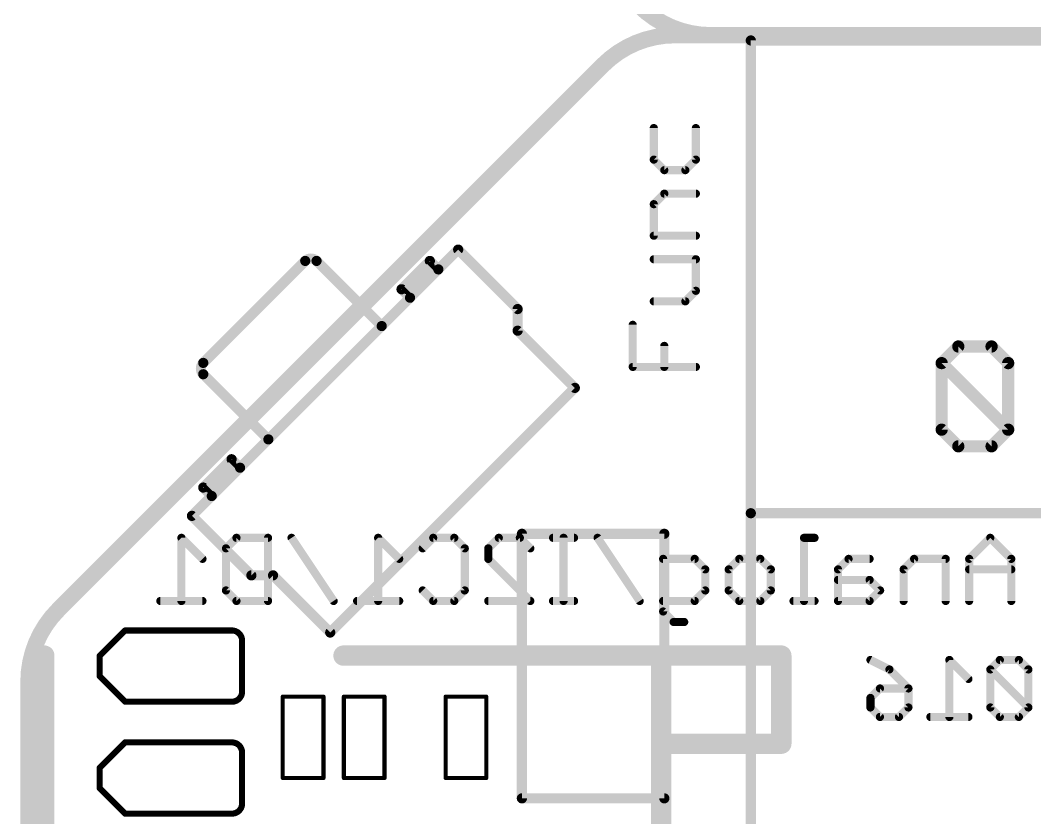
# Model space of a CAD drawing. Extents: x -0.5 to 59.7, y -5.4 to 61.3.
# Drawn here: x -0.1 to 12.56, y 18.3 to 28.25 of the extents above; entities that cross this region are included whole.
import ezdxf

# ---------------------------------------------------------------- set-up
doc = ezdxf.new("R2010")
doc.units = 0
for name, color, linetype in [('20', 213, 'CONTINUOUS'), ('21', 253, 'CONTINUOUS'), ('22', 140, 'CONTINUOUS')]:
    doc.layers.add(name, color=color, linetype=linetype)

msp = doc.modelspace()

# ---------------------------------------------------------------- linework, layer by layer
at = {"layer": '20'}
for points, const_width in [([(7.621, 28.439, 0.1989), (8.519, 28.067)], 0.2032), ([(8.0705, 28.067, 0.1989), (7.1725, 27.695)], 0.2032), ([(8.0705, 28.1178, 1), (8.0705, 28.0162)], 0.1016), ([(8.0705, 28.0162, 1), (8.0705, 28.1178)], 0.1016), ([(8.519, 28.1178, 1), (8.519, 28.0162)], 0.1016), ([(8.519, 28.0162, 1), (8.519, 28.1178)], 0.1016), ([(8.519, 28.0162, 1), (8.519, 28.1178)], 0.1016), ([(7.1366, 27.7309, 1), (7.2084, 27.6591)], 0.1016), ([(7.2084, 27.6591, 1), (7.1366, 27.7309)], 0.1016), ([(0.372, 20.8945, 0.1989), (0, 19.9965)], 0.2032), ([(0.3361, 20.9304, 1), (0.4079, 20.8586)], 0.1016), ([(0.4079, 20.8586, 1), (0.3361, 20.9304)], 0.1016), ([(0.0508, 19.9965, 1), (-0.0508, 19.9965)], 0.1016), ([(-0.0508, 19.9965, 1), (0.0508, 19.9965)], 0.1016)]:
    msp.add_lwpolyline(points, format="xyb", dxfattribs=dict(at, const_width=const_width))
at = {"layer": '20', "const_width": 0.2032}
for points in [[(8.519, 28.067), (8.0705, 28.067)], [(8.519, 28.067), (26.797, 28.067)], [(7.1725, 27.695), (0.372, 20.8945)], [(0, 19.9965), (0, 6.2184)]]:
    msp.add_lwpolyline(points, dxfattribs=at)
at = {"layer": '21'}
for points, const_width in [([(9.017, 28.0328, 1), (9.017, 27.9693)], 0.0635), ([(9.0488, 28.001, 1), (8.9853, 28.001)], 0.0635), ([(7.8312, 26.9079, 1), (7.7804, 26.9079)], 0.0508), ([(8.3566, 26.9079, 1), (8.3058, 26.9079)], 0.0508), ([(7.7804, 26.5139, 1), (7.8312, 26.5139)], 0.0508), ([(7.8238, 26.5318, 1), (7.7879, 26.4959)], 0.0508), ([(8.3058, 26.5139, 1), (8.3566, 26.5139)], 0.0508), ([(8.3492, 26.4959, 1), (8.3132, 26.5318)], 0.0508), ([(7.9372, 26.4079, 1), (7.9372, 26.3571)], 0.0508), ([(7.9192, 26.3646, 1), (7.9551, 26.4005)], 0.0508), ([(8.1819, 26.4005, 1), (8.2178, 26.3646)], 0.0508), ([(8.1999, 26.3571, 1), (8.1999, 26.4079)], 0.0508), ([(7.9372, 26.1147, 1), (7.9372, 26.0639)], 0.0508), ([(7.9551, 26.0714, 1), (7.9192, 26.1073)], 0.0508), ([(8.3312, 26.0639, 1), (8.3312, 26.1147)], 0.0508), ([(7.8312, 25.958, 1), (7.7804, 25.958)], 0.0508), ([(7.7879, 25.976, 1), (7.8238, 25.94)], 0.0508), ([(7.8058, 25.5894, 1), (7.8058, 25.5386)], 0.0508), ([(7.7804, 25.564, 1), (7.8312, 25.564)], 0.0508), ([(8.3312, 25.5386, 1), (8.3312, 25.5894)], 0.0508), ([(5.3867, 25.4136, 1), (5.3418, 25.3687)], 0.0635), ([(5.3867, 25.3687, 1), (5.3418, 25.4136)], 0.0635), ([(3.5965, 25.2497, 0.4142), (3.455, 25.2497)], 0.127), ([(3.4326, 25.2722, 1), (3.4775, 25.2273)], 0.0635), ([(3.4775, 25.2273, 1), (3.4326, 25.2722)], 0.0635), ([(3.6189, 25.2722, 1), (3.574, 25.2273)], 0.0635), ([(3.574, 25.2273, 1), (3.6189, 25.2722)], 0.0635), ([(5.0331, 25.2722, 1), (4.9882, 25.2273)], 0.0635), ([(5.0331, 25.2273, 1), (4.9882, 25.2722)], 0.0635), ([(5.0331, 25.1566, 1), (4.9882, 25.2015)], 0.0635), ([(5.1392, 25.1212, 1), (5.0943, 25.1661)], 0.0635), ([(7.8058, 25.2962, 1), (7.8058, 25.2454)], 0.0508), ([(8.3566, 25.2708, 1), (8.3058, 25.2708)], 0.0508), ([(8.3312, 25.2454, 1), (8.3312, 25.2962)], 0.0508), ([(5.0943, 25.1661, 1), (5.1392, 25.1212)], 0.0635), ([(5.0943, 25.1212, 1), (5.1392, 25.1661)], 0.0635), ([(4.6796, 24.9186, 1), (4.6347, 24.8737)], 0.0635), ([(4.6347, 24.9186, 1), (4.6796, 24.8737)], 0.0635), ([(4.7054, 24.9186, 1), (4.7503, 24.8737)], 0.0635), ([(4.7407, 24.8126, 1), (4.7856, 24.7677)], 0.0635), ([(4.7856, 24.7677, 1), (4.7407, 24.8126)], 0.0635), ([(4.7407, 24.7677, 1), (4.7856, 24.8126)], 0.0635), ([(8.3058, 24.8767, 1), (8.3566, 24.8767)], 0.0508), ([(8.3492, 24.8588, 1), (8.3132, 24.8947)], 0.0508), ([(6.1384, 24.6487, 1), (6.075, 24.6487)], 0.0635), ([(6.0842, 24.6262, 1), (6.1292, 24.6712)], 0.0635), ([(7.8058, 24.7708, 1), (7.8058, 24.72)], 0.0508), ([(8.1819, 24.7633, 1), (8.2178, 24.7274)], 0.0508), ([(8.1999, 24.72, 1), (8.1999, 24.7708)], 0.0508), ([(4.3872, 24.459, 1), (4.4321, 24.4141)], 0.0635), ([(4.4321, 24.4141, 1), (4.3872, 24.459)], 0.0635), ([(4.3872, 24.4141, 1), (4.4321, 24.459)], 0.0635), ([(6.1292, 24.401, 1), (6.0842, 24.3561)], 0.0635), ([(7.5685, 24.4522, 1), (7.5177, 24.4522)], 0.0508), ([(6.075, 24.3786, 1), (6.1384, 24.3786)], 0.0635), ([(7.9626, 24.1895, 1), (7.9118, 24.1895)], 0.0508), ([(2.1823, 23.9769, 0.4142), (2.1823, 23.8355)], 0.127), ([(2.1598, 23.9994, 1), (2.2047, 23.9545)], 0.0635), ([(2.2047, 23.9545, 1), (2.1598, 23.9994)], 0.0635), ([(7.5431, 23.9522, 1), (7.5431, 23.9014)], 0.0508), ([(7.5177, 23.9268, 1), (7.5685, 23.9268)], 0.0508), ([(7.9118, 23.9268, 1), (7.9626, 23.9268)], 0.0508), ([(8.3312, 23.9014, 1), (8.3312, 23.9522)], 0.0508), ([(2.2047, 23.858, 1), (2.1598, 23.8131)], 0.0635), ([(2.1598, 23.8131, 1), (2.2047, 23.858)], 0.0635), ([(6.8426, 23.6427, 1), (6.7977, 23.6876)], 0.0635), ([(6.7977, 23.6427, 1), (6.8426, 23.6876)], 0.0635), ([(2.973, 23.0448, 1), (3.0179, 22.9999)], 0.0635), ([(3.0179, 22.9999, 1), (2.973, 23.0448)], 0.0635), ([(2.973, 22.9999, 1), (3.0179, 23.0448)], 0.0635), ([(2.5583, 22.7973, 1), (2.5134, 22.7524)], 0.0635), ([(2.5583, 22.7524, 1), (2.5134, 22.7973)], 0.0635), ([(2.5583, 22.6817, 1), (2.5134, 22.7266)], 0.0635), ([(2.6194, 22.6913, 1), (2.6643, 22.6463)], 0.0635), ([(2.6194, 22.6463, 1), (2.6643, 22.6913)], 0.0635), ([(2.6643, 22.6463, 1), (2.6194, 22.6913)], 0.0635), ([(2.2047, 22.4438, 1), (2.1598, 22.3989)], 0.0635), ([(2.1598, 22.4438, 1), (2.2047, 22.3989)], 0.0635), ([(2.2305, 22.4438, 1), (2.2754, 22.3989)], 0.0635), ([(2.2659, 22.3377, 1), (2.3108, 22.2928)], 0.0635), ([(2.2659, 22.2928, 1), (2.3108, 22.3377)], 0.0635), ([(2.3108, 22.2928, 1), (2.2659, 22.3377)], 0.0635), ([(9.017, 22.1328, 1), (9.017, 22.0693)], 0.0635), ([(9.0488, 22.101, 1), (8.9853, 22.101)], 0.0635), ([(2.0633, 22.0902, 1), (2.0184, 22.0453)], 0.0635), ([(2.0184, 22.0902, 1), (2.0633, 22.0453)], 0.0635), ([(8.9853, 22.101, 1), (9.0488, 22.101)], 0.0635), ([(6.1595, 21.8758, 1), (6.1595, 21.8123)], 0.0635), ([(6.1913, 21.844, 1), (6.1278, 21.844)], 0.0635), ([(7.9692, 21.844, 1), (7.9058, 21.844)], 0.0635), ([(7.9375, 21.8123, 1), (7.9375, 21.8758)], 0.0635), ([(2.7833, 21.357, 1), (2.7833, 21.2935)], 0.0635), ([(2.7608, 21.3028, 1), (2.8057, 21.3477)], 0.0635), ([(3.0759, 21.3477, 1), (3.031, 21.3028)], 0.0635), ([(3.0534, 21.2935, 1), (3.0534, 21.357)], 0.0635), ([(1.2065, 20.6565, 1), (1.2065, 20.6184)], 0.0381), ([(1.22, 20.624, 1), (1.193, 20.651)], 0.0381), ([(2.667, 20.5105, 0.4142), (2.54, 20.6375)], 0.0762), ([(2.54, 20.6565, 1), (2.54, 20.6184)], 0.0381), ([(2.54, 20.6184, 1), (2.54, 20.6565)], 0.0381), ([(3.7444, 20.6343, 1), (3.7893, 20.5894)], 0.0635), ([(3.7444, 20.5894, 1), (3.7893, 20.6343)], 0.0635), ([(2.6861, 20.5105, 1), (2.648, 20.5105)], 0.0381), ([(2.648, 20.5105, 1), (2.6861, 20.5105)], 0.0381), ([(0.9081, 20.32, 1), (0.87, 20.32)], 0.0381), ([(0.8755, 20.3335, 1), (0.9025, 20.3065)], 0.0381), ([(0.9025, 20.0795, 1), (0.8755, 20.0525)], 0.0381), ([(0.87, 20.066, 1), (0.9081, 20.066)], 0.0381), ([(2.54, 19.7485, 0.4142), (2.667, 19.8755)], 0.0762), ([(2.6861, 19.8755, 1), (2.648, 19.8755)], 0.0381), ([(2.648, 19.8755, 1), (2.6861, 19.8755)], 0.0381), ([(1.2065, 19.7675, 1), (1.2065, 19.7294)], 0.0381), ([(1.193, 19.735, 1), (1.22, 19.762)], 0.0381), ([(2.54, 19.7675, 1), (2.54, 19.7294)], 0.0381), ([(2.54, 19.7294, 1), (2.54, 19.7675)], 0.0381), ([(3.1877, 19.812, 1), (3.1623, 19.812)], 0.0254), ([(3.175, 19.8247, 1), (3.175, 19.7993)], 0.0254), ([(3.6957, 19.812, 1), (3.6703, 19.812)], 0.0254), ([(3.683, 19.7993, 1), (3.683, 19.8247)], 0.0254), ([(3.9497, 19.812, 1), (3.9243, 19.812)], 0.0254), ([(3.937, 19.8247, 1), (3.937, 19.7993)], 0.0254), ([(4.4577, 19.812, 1), (4.4323, 19.812)], 0.0254), ([(4.445, 19.7993, 1), (4.445, 19.8247)], 0.0254), ([(5.2197, 19.812, 1), (5.1943, 19.812)], 0.0254), ([(5.207, 19.8247, 1), (5.207, 19.7993)], 0.0254), ([(5.7277, 19.812, 1), (5.7023, 19.812)], 0.0254), ([(5.715, 19.7993, 1), (5.715, 19.8247)], 0.0254), ([(1.2065, 19.2596, 1), (1.2065, 19.2215)], 0.0381), ([(1.22, 19.227, 1), (1.193, 19.254)], 0.0381), ([(2.667, 19.1135, 0.4142), (2.54, 19.2405)], 0.0762), ([(2.54, 19.2596, 1), (2.54, 19.2215)], 0.0381), ([(2.54, 19.2215, 1), (2.54, 19.2596)], 0.0381), ([(2.6861, 19.1135, 1), (2.648, 19.1135)], 0.0381), ([(2.648, 19.1135, 1), (2.6861, 19.1135)], 0.0381), ([(0.9081, 18.923, 1), (0.87, 18.923)], 0.0381), ([(0.8755, 18.9365, 1), (0.9025, 18.9095)], 0.0381), ([(3.175, 18.8087, 1), (3.175, 18.7833)], 0.0254), ([(3.1623, 18.796, 1), (3.1877, 18.796)], 0.0254), ([(3.6703, 18.796, 1), (3.6957, 18.796)], 0.0254), ([(3.683, 18.7833, 1), (3.683, 18.8087)], 0.0254), ([(3.937, 18.8087, 1), (3.937, 18.7833)], 0.0254), ([(3.9243, 18.796, 1), (3.9497, 18.796)], 0.0254), ([(4.4323, 18.796, 1), (4.4577, 18.796)], 0.0254), ([(4.445, 18.7833, 1), (4.445, 18.8087)], 0.0254), ([(5.207, 18.8087, 1), (5.207, 18.7833)], 0.0254), ([(5.1943, 18.796, 1), (5.2197, 18.796)], 0.0254), ([(5.7023, 18.796, 1), (5.7277, 18.796)], 0.0254), ([(5.715, 18.7833, 1), (5.715, 18.8087)], 0.0254), ([(0.9025, 18.6825, 1), (0.8755, 18.6555)], 0.0381), ([(0.87, 18.669, 1), (0.9081, 18.669)], 0.0381), ([(2.54, 18.3515, 0.4142), (2.667, 18.4785)], 0.0762), ([(2.6861, 18.4785, 1), (2.648, 18.4785)], 0.0381), ([(2.648, 18.4785, 1), (2.6861, 18.4785)], 0.0381), ([(6.1595, 18.5738, 1), (6.1595, 18.5103)], 0.0635), ([(6.1278, 18.542, 1), (6.1913, 18.542)], 0.0635), ([(7.9058, 18.542, 1), (7.9692, 18.542)], 0.0635), ([(7.9375, 18.5103, 1), (7.9375, 18.5738)], 0.0635), ([(1.2065, 18.3706, 1), (1.2065, 18.3325)], 0.0381), ([(1.193, 18.338, 1), (1.22, 18.365)], 0.0381), ([(2.54, 18.3706, 1), (2.54, 18.3325)], 0.0381), ([(2.54, 18.3325, 1), (2.54, 18.3706)], 0.0381)]:
    msp.add_lwpolyline(points, format="xyb", dxfattribs=dict(at, const_width=const_width))
for points, const_width in [([(27.017, 28.001), (9.017, 28.001)], 0.127), ([(9.017, 28.001), (9.017, 22.101)], 0.127), ([(7.8058, 26.9079), (7.8058, 26.5139)], 0.1016), ([(8.3312, 26.5139), (8.3312, 26.9079)], 0.1016), ([(7.8058, 26.5139), (7.9372, 26.3825)], 0.1016), ([(8.1999, 26.3825), (8.3312, 26.5139)], 0.1016), ([(7.9372, 26.3825), (8.1999, 26.3825)], 0.1016), ([(7.8058, 25.958), (7.9372, 26.0893)], 0.1016), ([(7.9372, 26.0893), (8.3312, 26.0893)], 0.1016), ([(7.8058, 25.564), (7.8058, 25.958)], 0.1016), ([(8.3312, 25.564), (7.8058, 25.564)], 0.1016), ([(5.1168, 25.1437), (5.3642, 25.3912)], 0.127), ([(5.3642, 25.3912), (6.1067, 24.6487)], 0.127), ([(2.1823, 23.9769), (3.455, 25.2497)], 0.127), ([(3.5965, 25.2497), (4.4096, 24.4366)], 0.127), ([(4.6571, 24.8962), (5.0107, 25.2497)], 0.127), ([(4.7278, 24.8962), (5.0107, 25.179)], 0.127), ([(4.7632, 24.7901), (5.1168, 25.1437)], 0.127), ([(5.0107, 25.2497), (5.1168, 25.1437)], 0.127), ([(8.3312, 25.2708), (7.8058, 25.2708)], 0.1016), ([(8.3312, 24.8767), (8.3312, 25.2708)], 0.1016), ([(4.7632, 24.7901), (4.6571, 24.8962)], 0.127), ([(4.4096, 24.4366), (4.7632, 24.7901)], 0.127), ([(8.1999, 24.7454), (8.3312, 24.8767)], 0.1016), ([(6.1067, 24.6487), (6.1067, 24.3786)], 0.127), ([(7.8058, 24.7454), (8.1999, 24.7454)], 0.1016), ([(2.9954, 23.0224), (4.4096, 24.4366)], 0.127), ([(6.1067, 24.3786), (6.8202, 23.6651)], 0.127), ([(7.5431, 23.9268), (7.5431, 24.4522)], 0.1016), ([(7.9372, 23.9268), (7.9372, 24.1895)], 0.1016), ([(8.3312, 23.9268), (7.5431, 23.9268)], 0.1016), ([(2.9954, 23.0224), (2.1823, 23.8355)], 0.127), ([(6.8202, 23.6651), (3.7669, 20.6118)], 0.127), ([(2.9954, 23.0224), (2.6419, 22.6688)], 0.127), ([(2.5358, 22.7749), (2.1823, 22.4213)], 0.127), ([(2.6419, 22.6688), (2.5358, 22.7749)], 0.127), ([(2.5358, 22.7042), (2.253, 22.4213)], 0.127), ([(2.6419, 22.6688), (2.2883, 22.3152)], 0.127), ([(2.1823, 22.4213), (2.2883, 22.3152)], 0.127), ([(2.2883, 22.3152), (2.0408, 22.0678)], 0.127), ([(9.017, 22.101), (9.017, 8.001)], 0.127), ([(9.017, 22.101), (27.017, 22.101)], 0.127), ([(2.7833, 21.3253), (2.0408, 22.0678)], 0.127), ([(6.1595, 21.844), (7.9375, 21.844)], 0.127), ([(6.1595, 18.542), (6.1595, 21.844)], 0.127), ([(7.9375, 21.844), (7.9375, 18.542)], 0.127), ([(3.0534, 21.3253), (2.7833, 21.3253)], 0.127), ([(3.7669, 20.6118), (3.0534, 21.3253)], 0.127), ([(0.889, 20.32), (1.2065, 20.6375)], 0.0762), ([(1.2065, 20.6375), (2.54, 20.6375)], 0.0762), ([(2.667, 20.5105), (2.667, 19.8755)], 0.0762), ([(0.889, 20.066), (0.889, 20.32)], 0.0762), ([(1.2065, 19.7485), (0.889, 20.066)], 0.0762), ([(2.54, 19.7485), (1.2065, 19.7485)], 0.0762), ([(3.175, 18.796), (3.175, 19.812)], 0.0508), ([(3.175, 19.812), (3.683, 19.812)], 0.0508), ([(3.683, 19.812), (3.683, 18.796)], 0.0508), ([(3.937, 18.796), (3.937, 19.812)], 0.0508), ([(3.937, 19.812), (4.445, 19.812)], 0.0508), ([(4.445, 19.812), (4.445, 18.796)], 0.0508), ([(5.207, 18.796), (5.207, 19.812)], 0.0508), ([(5.207, 19.812), (5.715, 19.812)], 0.0508), ([(5.715, 19.812), (5.715, 18.796)], 0.0508), ([(0.889, 18.923), (1.2065, 19.2405)], 0.0762), ([(1.2065, 19.2405), (2.54, 19.2405)], 0.0762), ([(2.667, 19.1135), (2.667, 18.4785)], 0.0762), ([(0.889, 18.669), (0.889, 18.923)], 0.0762), ([(3.683, 18.796), (3.175, 18.796)], 0.0508), ([(4.445, 18.796), (3.937, 18.796)], 0.0508), ([(5.715, 18.796), (5.207, 18.796)], 0.0508), ([(1.2065, 18.3515), (0.889, 18.669)], 0.0762), ([(7.9375, 18.542), (6.1595, 18.542)], 0.127), ([(2.54, 18.3515), (1.2065, 18.3515)], 0.0762)]:
    msp.add_lwpolyline(points, dxfattribs=dict(at, const_width=const_width))
at = {"layer": '22'}
for points, const_width in [([(11.6069, 24.1819), (11.3993, 23.9743)], 0.1524), ([(12.0221, 24.1819), (11.6069, 24.1819)], 0.1524), ([(12.2297, 23.9743), (12.0221, 24.1819)], 0.1524), ([(11.3993, 23.9743), (11.3993, 23.1438)], 0.1524), ([(12.2297, 23.1438), (11.3993, 23.9743)], 0.1524), ([(12.2297, 23.1438), (12.2297, 23.9743)], 0.1524), ([(11.3993, 23.1438), (11.6069, 22.9362)], 0.1524), ([(12.0221, 22.9362), (12.2297, 23.1438)], 0.1524), ([(11.6069, 22.9362), (12.0221, 22.9362)], 0.1524), ([(2.1724, 21.5312), (1.9097, 21.7939)], 0.1016), ([(1.9097, 21.7939), (1.9097, 21.0058)], 0.1016), ([(2.4656, 21.6625), (2.5969, 21.7939)], 0.1016), ([(2.5969, 21.7939), (2.991, 21.7939)], 0.1016), ([(2.991, 21.7939), (2.991, 21.0058)], 0.1016), ([(3.8096, 21.0058), (3.2842, 21.7939)], 0.1016), ([(4.6281, 21.5312), (4.3654, 21.7939)], 0.1016), ([(4.3654, 21.7939), (4.3654, 21.0058)], 0.1016), ([(4.9213, 21.6625), (5.0527, 21.7939)], 0.1016), ([(5.0527, 21.7939), (5.3154, 21.7939)], 0.1016), ([(5.3154, 21.7939), (5.4467, 21.6625)], 0.1016), ([(5.7399, 21.6625), (5.8713, 21.7939)], 0.1016), ([(5.8713, 21.7939), (6.134, 21.7939)], 0.1016), ([(6.134, 21.7939), (6.2653, 21.6625)], 0.1016), ([(6.811, 21.7939), (6.5483, 21.7939)], 0.1016), ([(6.6797, 21.0058), (6.6797, 21.7939)], 0.1016), ([(7.6296, 21.0058), (7.1042, 21.7939)], 0.1016), ([(9.8125, 21.7939), (9.6811, 21.7939)], 0.1016), ([(9.6811, 21.7939), (9.6811, 21.0058)], 0.1016), ([(12.0055, 21.7939), (11.7428, 21.5312)], 0.1016), ([(12.2682, 21.5312), (12.0055, 21.7939)], 0.1016), ([(2.4656, 21.1371), (2.4656, 21.6625)], 0.1016), ([(5.4467, 21.6625), (5.4467, 21.1371)], 0.1016), ([(5.7399, 21.5312), (5.7399, 21.6625)], 0.1016), ([(6.2653, 21.0058), (5.7399, 21.5312)], 0.1016), ([(7.9228, 20.8745), (7.9228, 21.5312)], 0.1016), ([(7.9228, 21.5312), (8.3168, 21.5312)], 0.1016), ([(8.3168, 21.5312), (8.4482, 21.3998)], 0.1016), ([(8.7414, 21.3998), (8.8727, 21.5312)], 0.1016), ([(8.8727, 21.5312), (9.1354, 21.5312)], 0.1016), ([(9.1354, 21.5312), (9.2667, 21.3998)], 0.1016), ([(10.237, 21.5312), (10.1057, 21.3998)], 0.1016), ([(10.4997, 21.5312), (10.237, 21.5312)], 0.1016), ([(11.0556, 21.5312), (10.9242, 21.3998)], 0.1016), ([(11.4496, 21.5312), (11.0556, 21.5312)], 0.1016), ([(11.4496, 21.0058), (11.4496, 21.5312)], 0.1016), ([(11.7428, 21.5312), (11.7428, 21.0058)], 0.1016), ([(12.2682, 21.0058), (12.2682, 21.5312)], 0.1016), ([(8.4482, 21.3998), (8.4482, 21.1371)], 0.1016), ([(8.7414, 21.1371), (8.7414, 21.3998)], 0.1016), ([(9.2667, 21.3998), (9.2667, 21.1371)], 0.1016), ([(10.1057, 21.3998), (10.1057, 21.0058)], 0.1016), ([(10.9242, 21.3998), (10.9242, 21.0058)], 0.1016), ([(12.2682, 21.3998), (11.7428, 21.3998)], 0.1016), ([(10.4997, 21.2685), (10.1057, 21.2685)], 0.1016), ([(10.631, 21.1371), (10.4997, 21.2685)], 0.1016), ([(2.5969, 21.0058), (2.4656, 21.1371)], 0.1016), ([(5.0527, 21.0058), (4.9213, 21.1371)], 0.1016), ([(5.4467, 21.1371), (5.3154, 21.0058)], 0.1016), ([(8.4482, 21.1371), (8.3168, 21.0058)], 0.1016), ([(8.8727, 21.0058), (8.7414, 21.1371)], 0.1016), ([(9.2667, 21.1371), (9.1354, 21.0058)], 0.1016), ([(10.4997, 21.0058), (10.631, 21.1371)], 0.1016), ([(2.1724, 21.0058), (1.647, 21.0058)], 0.1016), ([(2.991, 21.0058), (2.5969, 21.0058)], 0.1016), ([(4.6281, 21.0058), (4.1028, 21.0058)], 0.1016), ([(5.3154, 21.0058), (5.0527, 21.0058)], 0.1016), ([(5.7399, 21.0058), (6.2653, 21.0058)], 0.1016), ([(6.811, 21.0058), (6.5483, 21.0058)], 0.1016), ([(8.3168, 21.0058), (7.9228, 21.0058)], 0.1016), ([(9.1354, 21.0058), (8.8727, 21.0058)], 0.1016), ([(9.8125, 21.0058), (9.5498, 21.0058)], 0.1016), ([(10.1057, 21.0058), (10.4997, 21.0058)], 0.1016), ([(8.0541, 20.7431), (7.9228, 20.8745)], 0.1016), ([(8.1855, 20.7431), (8.0541, 20.7431)], 0.1016), ([(0.198, 20.324), (0.198, 17.624)], 0.254), ([(7.898, 20.324), (3.933, 20.324)], 0.254), ([(7.898, 20.324), (7.898, 19.224)], 0.254), ([(7.898, 20.324), (9.398, 20.324)], 0.254), ([(9.398, 20.324), (9.398, 19.224)], 0.254), ([(10.5101, 20.2698), (10.7473, 20.1512)], 0.1016), ([(11.733, 20.0325), (11.4958, 20.2698)], 0.1016), ([(11.4958, 20.2698), (11.4958, 19.558)], 0.1016), ([(12.1255, 20.2698), (12.0069, 20.1512)], 0.1016), ([(12.3628, 20.2698), (12.1255, 20.2698)], 0.1016), ([(12.4814, 20.1512), (12.3628, 20.2698)], 0.1016), ([(10.7473, 20.1512), (10.9846, 19.9139)], 0.1016), ([(12.0069, 20.1512), (12.0069, 19.6766)], 0.1016), ([(12.4814, 19.6766), (12.0069, 20.1512)], 0.1016), ([(12.4814, 19.6766), (12.4814, 20.1512)], 0.1016), ([(10.5101, 19.7953), (10.6287, 19.9139)], 0.1016), ([(10.6287, 19.9139), (10.9846, 19.9139)], 0.1016), ([(10.9846, 19.9139), (10.9846, 19.6766)], 0.1016), ([(10.5101, 19.6766), (10.5101, 19.7953)], 0.1016), ([(10.6287, 19.558), (10.5101, 19.6766)], 0.1016), ([(10.9846, 19.6766), (10.866, 19.558)], 0.1016), ([(12.0069, 19.6766), (12.1255, 19.558)], 0.1016), ([(12.3628, 19.558), (12.4814, 19.6766)], 0.1016), ([(10.866, 19.558), (10.6287, 19.558)], 0.1016), ([(11.733, 19.558), (11.2585, 19.558)], 0.1016), ([(12.1255, 19.558), (12.3628, 19.558)], 0.1016), ([(9.398, 19.224), (7.898, 19.224)], 0.254), ([(7.898, 19.224), (7.898, 9.224)], 0.254)]:
    msp.add_lwpolyline(points, dxfattribs=dict(at, const_width=const_width))
for points, const_width in [([(11.6069, 24.22, 1), (11.6069, 24.1438)], 0.0762), ([(11.6338, 24.1549, 1), (11.5799, 24.2088)], 0.0762), ([(12.049, 24.2088, 1), (11.9951, 24.1549)], 0.0762), ([(12.0221, 24.1438, 1), (12.0221, 24.22)], 0.0762), ([(11.4262, 24.0012, 1), (11.3723, 23.9473)], 0.0762), ([(11.3723, 24.0012, 1), (11.4262, 23.9473)], 0.0762), ([(11.4374, 23.9743, 1), (11.3612, 23.9743)], 0.0762), ([(12.2678, 23.9743, 1), (12.1916, 23.9743)], 0.0762), ([(12.2028, 23.9473, 1), (12.2566, 24.0012)], 0.0762), ([(11.4262, 23.1708, 1), (11.3723, 23.1169)], 0.0762), ([(11.3612, 23.1438, 1), (11.4374, 23.1438)], 0.0762), ([(12.1916, 23.1438, 1), (12.2678, 23.1438)], 0.0762), ([(12.2566, 23.1169, 1), (12.2028, 23.1708)], 0.0762), ([(12.2028, 23.1169, 1), (12.2566, 23.1708)], 0.0762), ([(11.6069, 22.9743, 1), (11.6069, 22.8981)], 0.0762), ([(11.5799, 22.9093, 1), (11.6338, 22.9631)], 0.0762), ([(11.9951, 22.9631, 1), (12.049, 22.9093)], 0.0762), ([(12.0221, 22.8981, 1), (12.0221, 22.9743)], 0.0762), ([(1.9351, 21.7939, 1), (1.8843, 21.7939)], 0.0508), ([(1.9277, 21.8118, 1), (1.8918, 21.7759)], 0.0508), ([(2.5969, 21.8193, 1), (2.5969, 21.7685)], 0.0508), ([(2.6149, 21.7759, 1), (2.579, 21.8118)], 0.0508), ([(3.0164, 21.7939, 1), (2.9656, 21.7939)], 0.0508), ([(2.991, 21.7685, 1), (2.991, 21.8193)], 0.0508), ([(3.3053, 21.808, 1), (3.263, 21.7798)], 0.0508), ([(4.3908, 21.7939, 1), (4.34, 21.7939)], 0.0508), ([(4.3834, 21.8118, 1), (4.3475, 21.7759)], 0.0508), ([(5.0527, 21.8193, 1), (5.0527, 21.7685)], 0.0508), ([(5.0706, 21.7759, 1), (5.0347, 21.8118)], 0.0508), ([(5.3333, 21.8118, 1), (5.2974, 21.7759)], 0.0508), ([(5.3154, 21.7685, 1), (5.3154, 21.8193)], 0.0508), ([(5.8713, 21.8193, 1), (5.8713, 21.7685)], 0.0508), ([(5.8892, 21.7759, 1), (5.8533, 21.8118)], 0.0508), ([(6.1519, 21.8118, 1), (6.116, 21.7759)], 0.0508), ([(6.134, 21.7685, 1), (6.134, 21.8193)], 0.0508), ([(6.5483, 21.8193, 1), (6.5483, 21.7685)], 0.0508), ([(6.7051, 21.7939, 1), (6.6543, 21.7939)], 0.0508), ([(6.811, 21.7685, 1), (6.811, 21.8193)], 0.0508), ([(7.1253, 21.808, 1), (7.0831, 21.7798)], 0.0508), ([(9.6811, 21.8193, 1), (9.6811, 21.7685)], 0.0508), ([(9.7065, 21.7939, 1), (9.6557, 21.7939)], 0.0508), ([(9.8125, 21.7685, 1), (9.8125, 21.8193)], 0.0508), ([(12.0235, 21.8118, 1), (11.9875, 21.7759)], 0.0508), ([(12.0235, 21.7759, 1), (11.9875, 21.8118)], 0.0508), ([(2.491, 21.6625, 1), (2.4402, 21.6625)], 0.0508), ([(2.4476, 21.6805, 1), (2.4836, 21.6446)], 0.0508), ([(4.9034, 21.6805, 1), (4.9393, 21.6446)], 0.0508), ([(5.4721, 21.6625, 1), (5.4213, 21.6625)], 0.0508), ([(5.4288, 21.6446, 1), (5.4647, 21.6805)], 0.0508), ([(5.7653, 21.6625, 1), (5.7145, 21.6625)], 0.0508), ([(5.722, 21.6805, 1), (5.7579, 21.6446)], 0.0508), ([(6.2473, 21.6446, 1), (6.2833, 21.6805)], 0.0508), ([(2.1544, 21.5132, 1), (2.1904, 21.5491)], 0.0508), ([(4.6102, 21.5132, 1), (4.6461, 21.5491)], 0.0508), ([(5.7145, 21.5312, 1), (5.7653, 21.5312)], 0.0508), ([(5.7579, 21.5491, 1), (5.722, 21.5132)], 0.0508), ([(7.9482, 21.5312, 1), (7.8974, 21.5312)], 0.0508), ([(7.9228, 21.5566, 1), (7.9228, 21.5058)], 0.0508), ([(8.3348, 21.5491, 1), (8.2989, 21.5132)], 0.0508), ([(8.3168, 21.5058, 1), (8.3168, 21.5566)], 0.0508), ([(8.8727, 21.5566, 1), (8.8727, 21.5058)], 0.0508), ([(8.8907, 21.5132, 1), (8.8548, 21.5491)], 0.0508), ([(9.1534, 21.5491, 1), (9.1174, 21.5132)], 0.0508), ([(9.1354, 21.5058, 1), (9.1354, 21.5566)], 0.0508), ([(10.237, 21.5566, 1), (10.237, 21.5058)], 0.0508), ([(10.255, 21.5132, 1), (10.219, 21.5491)], 0.0508), ([(10.4997, 21.5058, 1), (10.4997, 21.5566)], 0.0508), ([(11.0556, 21.5566, 1), (11.0556, 21.5058)], 0.0508), ([(11.0735, 21.5132, 1), (11.0376, 21.5491)], 0.0508), ([(11.475, 21.5312, 1), (11.4242, 21.5312)], 0.0508), ([(11.4496, 21.5058, 1), (11.4496, 21.5566)], 0.0508), ([(11.7682, 21.5312, 1), (11.7174, 21.5312)], 0.0508), ([(11.7249, 21.5491, 1), (11.7608, 21.5132)], 0.0508), ([(12.2936, 21.5312, 1), (12.2428, 21.5312)], 0.0508), ([(12.2502, 21.5132, 1), (12.2862, 21.5491)], 0.0508), ([(8.4736, 21.3998, 1), (8.4228, 21.3998)], 0.0508), ([(8.4302, 21.3819, 1), (8.4661, 21.4178)], 0.0508), ([(8.7668, 21.3998, 1), (8.716, 21.3998)], 0.0508), ([(8.7234, 21.4178, 1), (8.7593, 21.3819)], 0.0508), ([(9.2921, 21.3998, 1), (9.2413, 21.3998)], 0.0508), ([(9.2488, 21.3819, 1), (9.2847, 21.4178)], 0.0508), ([(10.1311, 21.3998, 1), (10.0803, 21.3998)], 0.0508), ([(10.0877, 21.4178, 1), (10.1236, 21.3819)], 0.0508), ([(10.9496, 21.3998, 1), (10.8988, 21.3998)], 0.0508), ([(10.9063, 21.4178, 1), (10.9422, 21.3819)], 0.0508), ([(11.7428, 21.4252, 1), (11.7428, 21.3744)], 0.0508), ([(12.2682, 21.3744, 1), (12.2682, 21.4252)], 0.0508), ([(10.1057, 21.2939, 1), (10.1057, 21.2431)], 0.0508), ([(10.5177, 21.2865, 1), (10.4817, 21.2505)], 0.0508), ([(10.4997, 21.2431, 1), (10.4997, 21.2939)], 0.0508), ([(2.4836, 21.1551, 1), (2.4476, 21.1192)], 0.0508), ([(2.4402, 21.1371, 1), (2.491, 21.1371)], 0.0508), ([(4.9393, 21.1551, 1), (4.9034, 21.1192)], 0.0508), ([(5.4213, 21.1371, 1), (5.4721, 21.1371)], 0.0508), ([(5.4647, 21.1192, 1), (5.4288, 21.1551)], 0.0508), ([(8.4228, 21.1371, 1), (8.4736, 21.1371)], 0.0508), ([(8.4661, 21.1192, 1), (8.4302, 21.1551)], 0.0508), ([(8.7593, 21.1551, 1), (8.7234, 21.1192)], 0.0508), ([(8.716, 21.1371, 1), (8.7668, 21.1371)], 0.0508), ([(9.2413, 21.1371, 1), (9.2921, 21.1371)], 0.0508), ([(9.2847, 21.1192, 1), (9.2488, 21.1551)], 0.0508), ([(10.649, 21.1192, 1), (10.6131, 21.1551)], 0.0508), ([(10.6131, 21.1192, 1), (10.649, 21.1551)], 0.0508), ([(1.647, 21.0312, 1), (1.647, 20.9804)], 0.0508), ([(1.8843, 21.0058, 1), (1.9351, 21.0058)], 0.0508), ([(2.1724, 20.9804, 1), (2.1724, 21.0312)], 0.0508), ([(2.5969, 21.0312, 1), (2.5969, 20.9804)], 0.0508), ([(2.579, 20.9878, 1), (2.6149, 21.0238)], 0.0508), ([(2.9656, 21.0058, 1), (3.0164, 21.0058)], 0.0508), ([(2.991, 20.9804, 1), (2.991, 21.0312)], 0.0508), ([(3.7884, 20.9917, 1), (3.8307, 21.0199)], 0.0508), ([(4.1028, 21.0312, 1), (4.1028, 20.9804)], 0.0508), ([(4.34, 21.0058, 1), (4.3908, 21.0058)], 0.0508), ([(4.6281, 20.9804, 1), (4.6281, 21.0312)], 0.0508), ([(5.0527, 21.0312, 1), (5.0527, 20.9804)], 0.0508), ([(5.0347, 20.9878, 1), (5.0706, 21.0238)], 0.0508), ([(5.2974, 21.0238, 1), (5.3333, 20.9878)], 0.0508), ([(5.3154, 20.9804, 1), (5.3154, 21.0312)], 0.0508), ([(5.7399, 21.0312, 1), (5.7399, 20.9804)], 0.0508), ([(6.2473, 20.9878, 1), (6.2833, 21.0238)], 0.0508), ([(6.2653, 20.9804, 1), (6.2653, 21.0312)], 0.0508), ([(6.5483, 21.0312, 1), (6.5483, 20.9804)], 0.0508), ([(6.6543, 21.0058, 1), (6.7051, 21.0058)], 0.0508), ([(6.811, 20.9804, 1), (6.811, 21.0312)], 0.0508), ([(7.6085, 20.9917, 1), (7.6507, 21.0199)], 0.0508), ([(7.9228, 21.0312, 1), (7.9228, 20.9804)], 0.0508), ([(8.2989, 21.0238, 1), (8.3348, 20.9878)], 0.0508), ([(8.3168, 20.9804, 1), (8.3168, 21.0312)], 0.0508), ([(8.8727, 21.0312, 1), (8.8727, 20.9804)], 0.0508), ([(8.8548, 20.9878, 1), (8.8907, 21.0238)], 0.0508), ([(9.1174, 21.0238, 1), (9.1534, 20.9878)], 0.0508), ([(9.1354, 20.9804, 1), (9.1354, 21.0312)], 0.0508), ([(9.5498, 21.0312, 1), (9.5498, 20.9804)], 0.0508), ([(9.6557, 21.0058, 1), (9.7065, 21.0058)], 0.0508), ([(9.8125, 20.9804, 1), (9.8125, 21.0312)], 0.0508), ([(10.1057, 21.0312, 1), (10.1057, 20.9804)], 0.0508), ([(10.0803, 21.0058, 1), (10.1311, 21.0058)], 0.0508), ([(10.4817, 21.0238, 1), (10.5177, 20.9878)], 0.0508), ([(10.4997, 20.9804, 1), (10.4997, 21.0312)], 0.0508), ([(10.8988, 21.0058, 1), (10.9496, 21.0058)], 0.0508), ([(11.4242, 21.0058, 1), (11.475, 21.0058)], 0.0508), ([(11.7174, 21.0058, 1), (11.7682, 21.0058)], 0.0508), ([(12.2428, 21.0058, 1), (12.2936, 21.0058)], 0.0508), ([(7.9407, 20.8924, 1), (7.9048, 20.8565)], 0.0508), ([(7.8974, 20.8745, 1), (7.9482, 20.8745)], 0.0508), ([(8.0541, 20.7685, 1), (8.0541, 20.7177)], 0.0508), ([(8.0362, 20.7251, 1), (8.0721, 20.7611)], 0.0508), ([(8.1855, 20.7177, 1), (8.1855, 20.7685)], 0.0508), ([(0.2615, 20.324, 1), (0.1345, 20.324)], 0.127), ([(3.933, 20.3875, 1), (3.933, 20.2605)], 0.127), ([(7.9615, 20.324, 1), (7.8345, 20.324)], 0.127), ([(7.898, 20.3875, 1), (7.898, 20.2605)], 0.127), ([(7.898, 20.2605, 1), (7.898, 20.3875)], 0.127), ([(9.4615, 20.324, 1), (9.3345, 20.324)], 0.127), ([(9.398, 20.2605, 1), (9.398, 20.3875)], 0.127), ([(10.5214, 20.2925, 1), (10.4987, 20.2471)], 0.0508), ([(11.5137, 20.2878, 1), (11.4778, 20.2518)], 0.0508), ([(11.5212, 20.2698, 1), (11.4704, 20.2698)], 0.0508), ([(12.1255, 20.2952, 1), (12.1255, 20.2444)], 0.0508), ([(12.1435, 20.2518, 1), (12.1076, 20.2878)], 0.0508), ([(12.3808, 20.2878, 1), (12.3449, 20.2518)], 0.0508), ([(12.3628, 20.2444, 1), (12.3628, 20.2952)], 0.0508), ([(10.7653, 20.1691, 1), (10.7294, 20.1332)], 0.0508), ([(10.736, 20.1285, 1), (10.7587, 20.1739)], 0.0508), ([(12.0323, 20.1512, 1), (11.9815, 20.1512)], 0.0508), ([(12.0249, 20.1691, 1), (11.9889, 20.1332)], 0.0508), ([(11.9889, 20.1691, 1), (12.0249, 20.1332)], 0.0508), ([(12.5068, 20.1512, 1), (12.456, 20.1512)], 0.0508), ([(12.4635, 20.1332, 1), (12.4994, 20.1691)], 0.0508), ([(11.7151, 20.0146, 1), (11.751, 20.0505)], 0.0508), ([(10.6287, 19.9393, 1), (10.6287, 19.8885)], 0.0508), ([(10.6467, 19.8959, 1), (10.6108, 19.9319)], 0.0508), ([(11.01, 19.9139, 1), (10.9592, 19.9139)], 0.0508), ([(10.9667, 19.8959, 1), (11.0026, 19.9319)], 0.0508), ([(10.9846, 19.8885, 1), (10.9846, 19.9393)], 0.0508), ([(10.5355, 19.7953, 1), (10.4847, 19.7953)], 0.0508), ([(10.4921, 19.8132, 1), (10.528, 19.7773)], 0.0508), ([(10.528, 19.6946, 1), (10.4921, 19.6587)], 0.0508), ([(10.4847, 19.6766, 1), (10.5355, 19.6766)], 0.0508), ([(10.9592, 19.6766, 1), (11.01, 19.6766)], 0.0508), ([(11.0026, 19.6587, 1), (10.9667, 19.6946)], 0.0508), ([(12.0249, 19.6946, 1), (11.9889, 19.6587)], 0.0508), ([(11.9815, 19.6766, 1), (12.0323, 19.6766)], 0.0508), ([(12.456, 19.6766, 1), (12.5068, 19.6766)], 0.0508), ([(12.4994, 19.6587, 1), (12.4635, 19.6946)], 0.0508), ([(12.4635, 19.6587, 1), (12.4994, 19.6946)], 0.0508), ([(10.6287, 19.5834, 1), (10.6287, 19.5326)], 0.0508), ([(10.6108, 19.54, 1), (10.6467, 19.576)], 0.0508), ([(10.848, 19.576, 1), (10.8839, 19.54)], 0.0508), ([(10.866, 19.5326, 1), (10.866, 19.5834)], 0.0508), ([(11.2585, 19.5834, 1), (11.2585, 19.5326)], 0.0508), ([(11.4704, 19.558, 1), (11.5212, 19.558)], 0.0508), ([(11.733, 19.5326, 1), (11.733, 19.5834)], 0.0508), ([(12.1255, 19.5834, 1), (12.1255, 19.5326)], 0.0508), ([(12.1076, 19.54, 1), (12.1435, 19.576)], 0.0508), ([(12.3449, 19.576, 1), (12.3808, 19.54)], 0.0508), ([(12.3628, 19.5326, 1), (12.3628, 19.5834)], 0.0508), ([(7.898, 19.2875, 1), (7.898, 19.1605)], 0.127), ([(7.9615, 19.224, 1), (7.8345, 19.224)], 0.127), ([(7.8345, 19.224, 1), (7.9615, 19.224)], 0.127), ([(9.3345, 19.224, 1), (9.4615, 19.224)], 0.127), ([(9.398, 19.1605, 1), (9.398, 19.2875)], 0.127)]:
    msp.add_lwpolyline(points, format="xyb", dxfattribs=dict(at, const_width=const_width))

doc.saveas('drawing.dxf')
